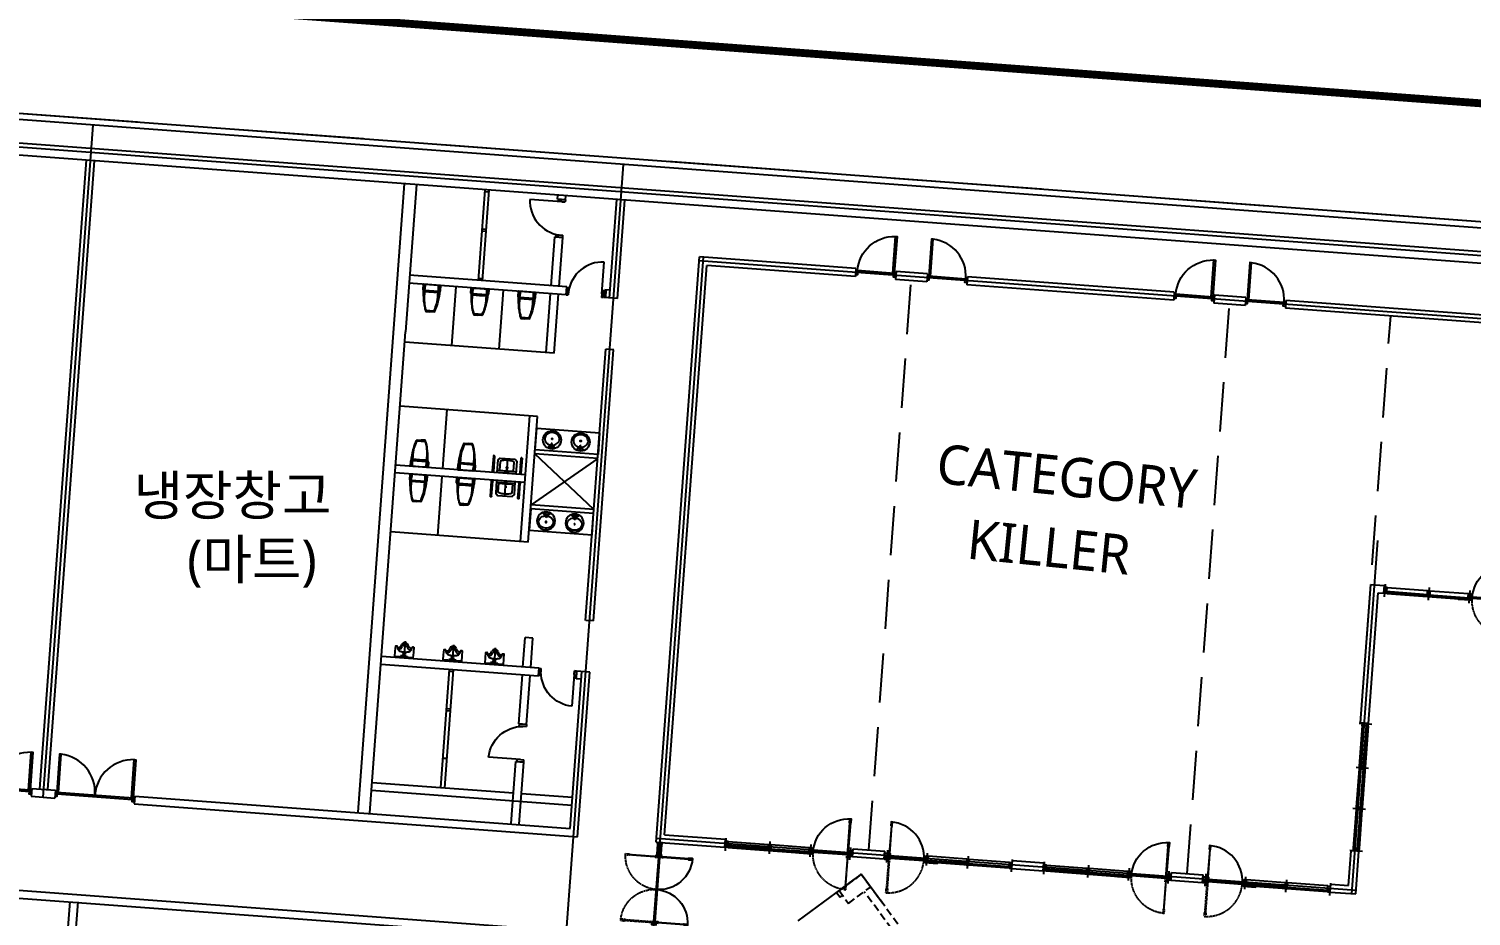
# Model space of a CAD drawing. Header units: millimetres. Extents: x 75184266 to 76346726, y -35850126 to -33679385.
# Drawn here: x 75437799 to 75474396, y -34869226 to -34846713 of the extents above; entities that cross this region are included whole.
import ezdxf
from ezdxf.enums import TextEntityAlignment as Align
from ezdxf.xclip import XClip

# ---------------------------------------------------------------- set-up
doc = ezdxf.new("R2010")
doc.units = ezdxf.units.MM
doc.header["$LTSCALE"] = 50
doc.header["$MEASUREMENT"] = 0
doc.header["$XCLIPFRAME"] = 2
for name, pattern in [('HIDDEN2', [0.1875, 0.125, -0.0625]), ('PHANTOM2', [1.25, 0.625, -0.125, 0.125, -0.125, 0.125, -0.125]), ('XR-1F-PLAN$0$CEN', [62, 60, -1, 0, -1]), ('XR-1F-PLAN$0$HIDDEN', [0.375, 0.25, -0.125]), ('XR-B1$0$XR-지하3층$0$HID1', [2.3, 1.5, -0.8]), ('XR-B1$0$XR-지하3층$0$PHANTOM2', [1.25, 0.625, -0.125, 0.125, -0.125, 0.125, -0.125]), ('XR-지하3층$0$ANYANG1', [11.5, 6, -1, 1, -1.5, 1, -1]), ('XR-지하3층$0$CENTER2', [1.125, 0.75, -0.125, 0.125, -0.125]), ('XR-지하3층$0$H', [1.3, 0.8, -0.5]), ('XR-지하3층$0$HID1', [2.3, 1.5, -0.8]), ('XR-지하3층$0$HIDDEN', [0.375, 0.25, -0.125]), ('XR-지하3층$0$PHANTOM2', [1.25, 0.625, -0.125, 0.125, -0.125, 0.125, -0.125])]:
    doc.linetypes.add(name, pattern=pattern)
doc.layers.get('Defpoints').update_dxf_attribs({"color": 51, "linetype": 'CONTINUOUS'})
for name, color, linetype in [('AA-DWXM-DOOR', 4, 'CONTINUOUS'), ('AA-MKXS', 3, 'CONTINUOUS'), ('XR-1F-PLAN$0$A-CEN02', 27, 'XR-1F-PLAN$0$CEN'), ('XR-1F-PLAN$0$A-DOR-FRAME', 7, 'CONTINUOUS'), ('XR-1F-PLAN$0$A-DOR-GL', 142, 'CONTINUOUS'), ('XR-1F-PLAN$0$A-DOR-HID', 9, 'XR-1F-PLAN$0$HIDDEN'), ('XR-1F-PLAN$0$A-DOR-TRACE', 8, 'CONTINUOUS'), ('XR-1F-PLAN$0$A-FRAME', 1, 'CONTINUOUS'), ('XR-1F-PLAN$0$A-HDCP7', 7, 'CONTINUOUS'), ('XR-1F-PLAN$0$A-WIN-ELE8', 8, 'CONTINUOUS'), ('XR-B1$0$XR-지하3층$0$-L-land1', 6, 'CONTINUOUS'), ('XR-지하3층$0$-L-land1', 6, 'CONTINUOUS'), ('XR-지하3층$0$0-L-FUR', 32, 'XR-지하3층$0$CENTER2'), ('XR-지하3층$0$XR-1F-PLAN$0$A-EQP1', 1, 'CONTINUOUS')]:
    doc.layers.add(name, color=color, linetype=linetype)
for name, color, linetype, plot in [('XR-B1$0$XR-지하3층$0$DEFPOINT', 142, 'CONTINUOUS', False), ('XR-지하3층$0$DEFPOINT', 142, 'CONTINUOUS', False), ('건축', 8, 'CONTINUOUS', False)]:
    doc.layers.add(name, color=color, linetype=linetype, plot=plot)
doc.styles.add('XR-지하3층$0$맑은고딕', font='')
doc.styles.get('XR-지하3층$0$맑은고딕').set_extended_font_data('Malgun Gothic')

# ---------------------------------------------------------------- blocks, each defined once
blk = doc.blocks.new('XR-지하3층$0$A$C704D163C')
at = {"layer": 'XR-지하3층$0$0-L-FUR', "linetype": 'Continuous'}
for p, q in [((0, 0), (-222, 0, 0)), ((0, -1060, 0), (-222, -1060, 0))]:
    blk.add_line(p, q, dxfattribs=at)
at = {"layer": 'XR-지하3층$0$0-L-FUR', "linetype": 'Continuous', "extrusion": (5.41769e-10, 1.28697e-08, 1)}
for p, q in [((-200, 0, 0), (0, 0)), ((0, 0), (0, -60, 0)), ((-200, -60, 0), (-200, 0, 0)), ((-100, -60, 0), (0, -60, 0))]:
    blk.add_line(p, q, dxfattribs=at)
at = {"layer": 'XR-지하3층$0$0-L-FUR', "color": 6, "linetype": 'Continuous', "extrusion": (5.41769e-10, 1.28697e-08, 1)}
blk.add_line((-100, -60, 0), (-1000, -60, 0), dxfattribs=at)
at = {"layer": 'XR-지하3층$0$0-L-FUR', "linetype": 'Continuous', "extrusion": (5.41769e-10, -1.16938e-08, 1)}
for p, q in [((-200, -1000, 0), (-200, -1060, 0)), ((-200, -1000, 0), (0, -1000, 0)), ((-200, -1060, 0), (0, -1060, 0)), ((0, -1060, 0), (0, -1000, 0))]:
    blk.add_line(p, q, dxfattribs=at)
at = {"layer": 'XR-지하3층$0$0-L-FUR', "color": 5, "linetype": 'Continuous', "extrusion": (5.41769e-10, 1.28697e-08, 1)}
blk.add_arc((-28, -30), 973, 181.7589, 265.7503, dxfattribs=at)
blk = doc.blocks.new('XR-지하3층$0$XR-1F-PLAN$0$좌변기')
at = {"layer": 'XR-지하3층$0$XR-1F-PLAN$0$A-EQP1'}
for points in [[(-544, 76), (-544, 111, 0.414214), (-554, 121), (-672, 121, 0.414214), (-682, 111), (-682, -319, 0.414214), (-672, -329), (-554, -329, 0.414214), (-544, -319), (-544, -284)], [(-544, 111, -0.030636), (-266, 76, -0.045977), (-84, 34, -0.042274), (0, 0), (0, -104)], [(-534, -281, 0.029867), (-268, -275, 0.046073), (-88, -233, 0.030504), (-29, -211, 0.291302), (-24, -202), (-23, -105), (-24, -8, 0.291302), (-29, 1, 0.030504), (-88, 23, 0.046073), (-268, 65, 0.029888), (-534, 71)], [(-544, -319, 0.030636), (-266, -284, 0.045977), (-84, -242, 0.042274), (0, -208), (0, -104)]]:
    blk.add_lwpolyline(points, format="xyb", dxfattribs=at)
blk.add_lwpolyline([(-502, -284), (-502, 76), (-682, 76), (-682, -284)], close=True, dxfattribs=at)
for points in [[(-667, 64, 0.336088), (-682, 48), (-682, -256, 0.369332), (-666, -273, 0.014927), (-534, -281), (-534, 71, 0.014968)], [(-496, 67, 0.408431), (-504, 58), (-505, -105), (-504, -268, 0.408431), (-496, -277, 0.024723), (-268, -270, 0.046051), (-89, -228, 0.030519), (-31, -206, 0.289645), (-29, -202), (-28, -105), (-29, -8, 0.289645), (-31, -4, 0.030519), (-89, 18, 0.046051), (-268, 60, 0.024723)]]:
    blk.add_lwpolyline(points, format="xyb", close=True, dxfattribs=at)
blk = doc.blocks.new('XR-지하3층$0$XR-1F-PLAN$0$소변기')
at = {"layer": 'Defpoints'}
blk.add_line((230, -401), (230, 30), dxfattribs=at)
at = {"layer": 'XR-지하3층$0$XR-1F-PLAN$0$A-EQP1'}
for p, q in [((0, 0), (460, 0)), ((0, -135), (0, 0)), ((140, -25), (140, 0)), ((215, 0), (215, -50)), ((245, 0), (245, -50)), ((320, -25), (320, 0)), ((460, 0), (460, -135)), ((0, -265), (0, -135)), ((15, -270), (5, -270)), ((35, -270), (15, -270)), ((190, -25), (140, -25)), ((205, -40), (190, -25)), ((205, -65), (205, -40)), ((205, -110), (205, -105)), ((205, -105), (255, -105)), ((255, -110), (205, -110)), ((220, -95), (220, -105)), ((240, -95), (240, -105)), ((255, -40), (270, -25)), ((255, -65), (255, -40)), ((255, -105), (255, -110)), ((270, -25), (320, -25)), ((445, -270), (425, -270)), ((455, -270), (445, -270)), ((460, -135), (460, -265))]:
    blk.add_line(p, q, dxfattribs=at)
blk.add_circle((230, -70), 25, dxfattribs=at)
for centre, radius, start, end in [((5, -265), 5, 180, 225), ((5, -265), 5, 225, 270), ((35, -268), 2.35, 270, 315), ((21, -254), 21.6, 315, 329.491), ((21, -254), 21.7, 329.491, 5.2377), ((102, -247), 59.8, 163.9272, 185.2377), ((376, -325), 345, 159.444, 163.9272), ((45, -339), 109, 15.3921, 90), ((164, -246), 118, 151.7834, 159.444), ((124, -224), 72.1, 143.1301, 151.7834), ((55, -374), 184, 81.8699, 88.4784), ((164, -254), 122, 136.4862, 143.1301), ((143, -235), 94.2, 118.6105, 136.4862), ((69, -274), 83.4, 72.0591, 81.8699), ((-10, -519), 340, 66.0375, 72.0591), ((159, -264), 127, 103.2516, 118.6105), ((108, -253), 49.7, 50.2446, 66.0375), ((175, -331), 196, 101.3099, 103.2516), ((445, -1683), 1575, 100.6246, 101.3099), ((72, -296), 106, 39.8056, 50.2446), ((217, -292), 69.7, 195.3921, 280.5971), ((66, -302), 114, 29.774, 39.8056), ((208, -416), 286, 93.8141, 100.6246), ((-6, -343), 197, 24.0061, 29.774), ((457, -137), 310, 204.0061, 208.6056), ((383, -177), 225, 208.6056, 213.6901), ((217, -553), 423, 88.2147, 93.8141), ((317, -221), 147, 213.6901, 219.9871), ((215, -307), 12.9, 219.9871, 258.6901), ((223, -265), 55.1, 258.6901, 277.125), ((243, -553), 423, 86.1859, 91.7853), ((243, -292), 69.7, 259.4029, 344.6079), ((237, -265), 55.1, 262.875, 281.3099), ((245, -307), 12.9, 281.3099, 320.0129), ((143, -221), 147, 320.0129, 326.3099), ((77, -177), 225, 326.3099, 331.3944), ((252, -416), 286, 79.3754, 86.1859), ((3, -137), 310, 331.3944, 335.9939), ((466, -343), 197, 150.226, 155.9939), ((394, -302), 114, 140.1944, 150.226), ((15, -1683), 1575, 78.6901, 79.3754), ((388, -296), 106, 129.7554, 140.1944), ((415, -339), 109, 90, 164.6079), ((352, -253), 49.7, 113.9625, 129.7554), ((285, -331), 196, 76.7484, 78.6901), ((301, -264), 127, 61.3895, 76.7484), ((470, -519), 340, 107.9409, 113.9625), ((317, -235), 94.2, 43.5138, 61.3895), ((391, -274), 83.4, 98.1301, 107.9409), ((405, -374), 184, 91.5216, 98.1301), ((296, -254), 122, 36.8699, 43.5138), ((336, -224), 72.1, 28.2166, 36.8699), ((296, -246), 118, 20.556, 28.2166), ((84, -325), 345, 16.0728, 20.556), ((358, -247), 59.8, 354.7623, 16.0728), ((439, -254), 21.7, 174.7623, 210.509), ((439, -254), 21.6, 210.509, 225), ((425, -268), 2.35, 225, 270), ((455, -265), 5, 270, 315), ((455, -265), 5, 315, 0)]:
    blk.add_arc(centre, radius, start, end, dxfattribs=at)
blk = doc.blocks.new('XR-지하3층$0$XR-1F-PLAN$0$A$C56F60109')
at = {"layer": 'Defpoints'}
blk.add_line((380, 375), (380, 0), dxfattribs=at)
at = {"layer": 'XR-지하3층$0$XR-1F-PLAN$0$A-EQP1'}
for p, q in [((15, 410), (15, 25)), ((45, 410), (45, 25)), ((715, 410), (715, 25)), ((745, 410), (745, 25)), ((0, 5), (0, 0)), ((10, 25), (50, 25)), ((10, 25), (10, 15)), ((10, 15), (50, 15)), ((50, 25), (50, 15)), ((60, 5), (60, 0)), ((618, 50), (143, 50)), ((350, 144), (412, 144)), ((380, 175), (380, 113)), ((700, 5), (700, 0)), ((750, 25), (710, 25)), ((710, 25), (710, 15)), ((750, 15), (710, 15)), ((750, 25), (750, 15)), ((760, 5), (760, 0))]:
    blk.add_line(p, q, dxfattribs=at)
blk.add_lwpolyline([(568, 375), (618, 325), (618, 0), (143, 0), (143, 325), (193, 375)], close=True, dxfattribs=at)
for points in [[(387, 66), (550, 66), (550, 288, 0.272815), (544, 300, 0.070145), (499, 317, 0.03268), (447, 325, 0.023671), (375, 328, 0.023671), (303, 325, 0.03268), (251, 317, 0.070145), (207, 300, 0.272815), (200, 288), (200, 66), (373, 66)], [(371, 17), (374, 87, -1), (386, 87), (389, 17, -0.414045), (380, 8, -0.414045), (371, 17)]]:
    blk.add_lwpolyline(points, format="xyb", dxfattribs=at)
for centre, radius in [((30, 249), 15), ((353, 34), 15.3), ((380, 144), 15), ((407, 34), 15.3), ((730, 249), 15)]:
    blk.add_circle(centre, radius, dxfattribs=at)
for centre, radius, start, end in [((30, 410), 15, 0, 180), ((730, 410), 15, 0, 180), ((10, 5), 10, 90, 180), ((50, 5), 10, 0, 90), ((710, 5), 10, 90, 180), ((750, 5), 10, 0, 90)]:
    blk.add_arc(centre, radius, start, end, dxfattribs=at)
blk = doc.blocks.new('XR-지하3층$0$XR-1F-PLAN$0$1LAVA01')
at = {"layer": 'XR-지하3층$0$XR-1F-PLAN$0$A-EQP1'}
for p, q in [((-29, -30), (29, -30)), ((-29, -58), (-26, -58)), ((-21, -63), (-14, -139)), ((-14, -139), (14, -139)), ((14, -139), (21, -63)), ((26, -58), (29, -58))]:
    blk.add_line(p, q, dxfattribs=at)
blk.add_lwpolyline([(-18, -100, 0.064435), (-72, -112, 0.091719), (-132, -146, 0.103599), (-172, -198, 0.113912), (-186, -258, 0.113912), (-172, -317, 0.103599), (-132, -369, 0.091719), (-72, -403, 0.084785), (0, -416, 0.084785), (72, -403, 0.091719), (132, -369, 0.103599), (172, -317, 0.113912), (186, -258, 0.113912), (172, -198, 0.103599), (132, -146, 0.091719), (72, -112, 0.064435), (18, -100, 0.084785)], format="xyb", dxfattribs=at)
for centre, radius in [((0, -230), 230), ((0, -258), 15)]:
    blk.add_circle(centre, radius, dxfattribs=at)
for centre, radius, start, end in [((-50, -44), 25, 34.0558, 325.9442), ((-26, -63), 5, 5.3909, 90), ((26, -63), 5, 90, 174.6091), ((50, -44), 25, 214.0558, 145.9442)]:
    blk.add_arc(centre, radius, start, end, dxfattribs=at)
blk = doc.blocks.new('XR-1F-PLAN$0$양개문')
at = {"layer": 'XR-1F-PLAN$0$A-DOR-FRAME', "ltscale": 0.5}
for points in [[(50, 800), (60, 800), (60, 815), (75, 815), (75, 800), (85, 800), (85, 900), (50, 900)], [(1750, 800), (1740, 800), (1740, 815), (1725, 815), (1725, 800), (1715, 800), (1715, 900), (1750, 900)], [(50, 100), (0, 100), (0, 0), (50, 0)], [(50, 150), (60, 150), (60, 135), (75, 135), (75, 150), (85, 150), (85, 50), (50, 50)], [(1750, 150), (1740, 150), (1740, 135), (1725, 135), (1725, 150), (1715, 150), (1715, 50), (1750, 50)], [(1800, 100), (1750, 100), (1750, 0), (1800, 0)]]:
    blk.add_lwpolyline(points, close=True, dxfattribs=at)
at = {"layer": 'XR-1F-PLAN$0$A-DOR-GL'}
for points in [[(62, 137), (72, 137), (72, 812), (62, 812)], [(1737, 137), (1727, 137), (1727, 812), (1737, 812)]]:
    blk.add_lwpolyline(points, close=True, dxfattribs=at)
at = {"layer": 'XR-1F-PLAN$0$A-DOR-HID', "ltscale": 2}
for points in [[(50, -50), (60, -50), (60, -35), (75, -35), (75, -50), (85, -50), (85, 50), (50, 50)], [(1750, -50), (1740, -50), (1740, -35), (1725, -35), (1725, -50), (1715, -50), (1715, 50), (1750, 50)], [(62, -37), (72, -37), (72, -712), (62, -712)], [(1737, -37), (1727, -37), (1727, -712), (1737, -712)], [(50, -700), (60, -700), (60, -715), (75, -715), (75, -700), (85, -700), (85, -800), (50, -800)], [(1750, -700), (1740, -700), (1740, -715), (1725, -715), (1725, -700), (1715, -700), (1715, -800), (1750, -800)]]:
    blk.add_lwpolyline(points, close=True, dxfattribs=at)
for centre, start, end in [((50, 50), 270, 0), ((1750, 50), 180, 270)]:
    blk.add_arc(centre, 850, start, end, dxfattribs=at)
at = {"layer": 'XR-1F-PLAN$0$A-DOR-TRACE'}
for centre, start, end in [((50, 50), 360, 90), ((1750, 50), 90, 180)]:
    blk.add_arc(centre, 850, start, end, dxfattribs=at)
at = {"layer": 'XR-1F-PLAN$0$A-WIN-ELE8'}
for p, q in [((1715, 65), (85, 65)), ((1715, 35), (85, 35))]:
    blk.add_line(p, q, dxfattribs=at)
blk = doc.blocks.new('XR-1F-PLAN$0$A$C10B20476')
at = {"layer": 'Defpoints'}
for p, q in [((134, 35), (110, 35)), ((110, 35), (110, 0)), ((134, 35), (134, 0))]:
    blk.add_line(p, q, dxfattribs=at)
at = {"layer": 'XR-1F-PLAN$0$A-CEN02', "linetype": 'Continuous'}
blk.add_line((318, 80), (0, 80), dxfattribs=at)
at = {"layer": 'XR-1F-PLAN$0$A-FRAME'}
for p, q in [((144, 80), (110, 80)), ((110, 56), (144, 56)), ((110, 43), (144, 43)), ((144, 20), (134, 20))]:
    blk.add_line(p, q, dxfattribs=at)
for points in [[(88, 20), (88, 80)], [(110, 35), (110, 80)], [(122, 48), (144, 48), (144, 20), (238, 20), (238, 80), (144, 80), (144, 51), (122, 51), (122, 48)]]:
    blk.add_lwpolyline(points, dxfattribs=at)
blk = doc.blocks.new('XR-1F-PLAN$0$A$C491451C1')
at = {"layer": 'Defpoints'}
for p, q in [((15, 208), (-20, 208)), ((15, 184), (-20, 184)), ((15, 184), (15, 208)), ((45, 208), (45, 184)), ((45, 208), (80, 208)), ((45, 184), (80, 184))]:
    blk.add_line(p, q, dxfattribs=at)
at = {"layer": 'XR-1F-PLAN$0$A-CEN02', "linetype": 'Continuous'}
blk.add_line((30, 0), (30, 318), dxfattribs=at)
at = {"layer": 'XR-1F-PLAN$0$A-FRAME'}
for p, q in [((0, 174), (0, 184)), ((24, 208), (24, 174)), ((37, 208), (37, 174)), ((60, 174), (60, 184))]:
    blk.add_line(p, q, dxfattribs=at)
for points in [[(0, 230), (60, 230)], [(29, 196), (29, 174), (0, 174), (0, 80), (60, 80), (60, 174), (32, 174), (32, 196), (29, 196)], [(15, 208), (45, 208)]]:
    blk.add_lwpolyline(points, dxfattribs=at)
blk = doc.blocks.new('XR-1F-PLAN$0$A$C7F517DA1')
at = {"layer": 'XR-1F-PLAN$0$A-DOR-FRAME', "ltscale": 0.5, "elevation": 0}
for points in [[(50, 1675), (60, 1675), (60, 1690), (75, 1690), (75, 1675), (85, 1675), (85, 1775), (50, 1775)], [(50, 925), (10, 925), (10, 825), (50, 825)], [(990, 925), (950, 925), (950, 825), (990, 825)]]:
    blk.add_lwpolyline(points, close=True, dxfattribs=at)
blk.add_lwpolyline([(50, 875), (50, 975), (60, 975), (60, 960), (75, 960), (75, 975), (85, 975), (85, 875), (50, 875)], dxfattribs=at)
at = {"layer": 'XR-1F-PLAN$0$A-DOR-GL', "elevation": 0}
blk.add_lwpolyline([(62, 962), (72, 962), (72, 1687), (62, 1687)], close=True, dxfattribs=at)
at = {"layer": 'XR-1F-PLAN$0$A-DOR-HID', "ltscale": 2, "elevation": 0}
blk.add_lwpolyline([(50, 875), (50, 775), (60, 775), (60, 790), (75, 790), (75, 775), (85, 775), (85, 875), (50, 875)], dxfattribs=at)
for points in [[(62, 788), (72, 788), (72, 63), (62, 63)], [(50, 75), (60, 75), (60, 60), (75, 60), (75, 75), (85, 75), (85, -25), (50, -25)]]:
    blk.add_lwpolyline(points, close=True, dxfattribs=at)
at = {"layer": 'XR-1F-PLAN$0$A-DOR-HID', "ltscale": 2}
blk.add_arc((50, 875, 0), 900, 270, 0, dxfattribs=at)
at = {"layer": 'XR-1F-PLAN$0$A-DOR-TRACE'}
blk.add_arc((50, 875, 0), 900, 0, 90, dxfattribs=at)
at = {"layer": 'XR-1F-PLAN$0$A-WIN-ELE8'}
for p, q in [((85, 890, 0), (950, 890, 0)), ((85, 860, 0), (950, 860, 0))]:
    blk.add_line(p, q, dxfattribs=at)
blk = doc.blocks.new('SW-4.05')
at = {"layer": 'AA-MKXS', "ltscale": 0.5}
for p, q in [((0, -200), (0, 0)), ((3250, -200, 0), (3250, 0, 0))]:
    blk.add_line(p, q, dxfattribs=at)
at = {"layer": 'XR-1F-PLAN$0$A-DOR-GL', "elevation": 0}
for points in [[(1095, -154), (1095, -178), (2105, -178), (2105, -154)], [(3195, -154), (3195, -178), (2135, -178), (2135, -154)]]:
    blk.add_lwpolyline(points, close=True, dxfattribs=at)
at = {"layer": 'XR-1F-PLAN$0$A-FRAME'}
for p, q in [((10, -200), (10, -178)), ((70, -200), (70, -178)), ((2090, -200), (2090, -178)), ((2150, -200), (2150, -178)), ((3180, -200, 0), (3180, -178, 0)), ((3240, -200, 0), (3240, -178, 0))]:
    blk.add_line(p, q, dxfattribs=at)
at = {"layer": 'XR-1F-PLAN$0$A-HDCP7', "elevation": 0}
blk.add_lwpolyline([(1350, -200), (1050, -200), (1050, -215), (1350, -215)], close=True, dxfattribs=at)
at = {"layer": 'XR-1F-PLAN$0$A-WIN-ELE8'}
for p, q in [((2090, -50, 0), (1110, -50, 0)), ((3180, -200, 0), (1110, -200, 0)), ((3180, -50, 0), (2150, -50, 0))]:
    blk.add_line(p, q, dxfattribs=at)
at = {"layer": 'XR-1F-PLAN$0$A-DOR-FRAME', "ltscale": 600, "extrusion": (0, 0, -1), "xscale": -1, "zscale": -1, "rotation": 2.5358915e-09}
blk.add_blockref('XR-1F-PLAN$0$A$C7F517DA1', (-60, -1025, 0), dxfattribs=at)
at = {"layer": 'XR-1F-PLAN$0$A-FRAME', "extrusion": (0, 0, -1), "zscale": -1, "rotation": 90.00000000253594}
blk.add_blockref('XR-1F-PLAN$0$A$C10B20476', (10, -288, 0), dxfattribs=at)
at = {"layer": 'XR-1F-PLAN$0$A-FRAME', "ltscale": 0.5, "extrusion": (0, 0, -1), "xscale": -1, "zscale": -1, "rotation": 180}
for p in [(-1110, 30, 0), (-2150, 30, 0)]:
    blk.add_blockref('XR-1F-PLAN$0$A$C491451C1', p, dxfattribs=at)
at = {"layer": 'XR-1F-PLAN$0$A-FRAME', "xscale": -1, "rotation": 269.999999997464}
blk.add_blockref('XR-1F-PLAN$0$A$C10B20476', (3160, -288, 0), dxfattribs=at)
blk = doc.blocks.new('FSD 2000')
at = {"layer": 'AA-DWXM-DOOR', "color": 8}
for p, q in [((40, 0), (1980, 0)), ((55, -40), (1965, -40))]:
    blk.add_line(p, q, dxfattribs=at)
at = {"layer": 'AA-DWXM-DOOR'}
for points in [[(40, 0), (80, 0), (80, 970), (40, 970), (40, 0)], [(1980, 0), (1940, 0), (1940, 970), (1980, 970), (1980, 0)]]:
    blk.add_lwpolyline(points, dxfattribs=at)
for points in [[(40, 0), (10, 0), (10, -100), (55, -100), (55, -40), (40, -40)], [(1980, 0), (2010, 0), (2010, -100), (1965, -100), (1965, -40), (1980, -40)]]:
    blk.add_lwpolyline(points, close=True, dxfattribs=at)
at = {"layer": 'AA-DWXM-DOOR', "color": 9}
for centre, start, end in [((39, 0), 359.9874, 87.5996), ((1981, 0), 92.4004, 180.0126)]:
    blk.add_arc(centre, 971, start, end, dxfattribs=at)
at = {"layer": 'AA-MKXS', "ltscale": 0.5}
for p, q in [((0, 50), (0, -150)), ((2020, 50), (2020, -150))]:
    blk.add_line(p, q, dxfattribs=at)
blk = doc.blocks.new('d-1000')
at = {"layer": 'AA-DWXM-DOOR', "color": 8}
for p, q in [((40, 100), (980, 100)), ((55, 60), (965, 60))]:
    blk.add_line(p, q, dxfattribs=at)
at = {"layer": 'AA-DWXM-DOOR'}
blk.add_lwpolyline([(40, 100), (80, 100), (80, 1040), (40, 1040), (40, 100)], dxfattribs=at)
for points in [[(40, 100), (10, 100), (10, 0), (55, 0), (55, 60), (40, 60)], [(980, 100), (1010, 100), (1010, 0), (965, 0), (965, 60), (980, 60)]]:
    blk.add_lwpolyline(points, close=True, dxfattribs=at)
at = {"layer": 'AA-DWXM-DOOR', "color": 9}
blk.add_arc((32, 93), 948, 0.4142, 87.0949, dxfattribs=at)
at = {"layer": 'AA-MKXS', "ltscale": 0.5}
for p, q in [((0, 150), (0, -50)), ((1020, 150), (1020, -50))]:
    blk.add_line(p, q, dxfattribs=at)
blk = doc.blocks.new('SWW-4.05')
at = {"layer": 'AA-MKXS', "ltscale": 0.5}
for p, q in [((0, 200), (0, 0)), ((3250, 200, 0), (3250, 0, 0))]:
    blk.add_line(p, q, dxfattribs=at)
at = {"layer": 'XR-1F-PLAN$0$A-DOR-GL', "elevation": 0}
for points in [[(55, 154), (55, 178), (1065, 178), (1065, 154)], [(1095, 154), (1095, 178), (2105, 178), (2105, 154)], [(3195, 154), (3195, 178), (2135, 178), (2135, 154)]]:
    blk.add_lwpolyline(points, close=True, dxfattribs=at)
at = {"layer": 'XR-1F-PLAN$0$A-FRAME'}
for p, q in [((10, 200), (10, 178)), ((70, 200), (70, 178)), ((1050, 200), (1050, 178)), ((1110, 200), (1110, 178)), ((2090, 200), (2090, 178)), ((2150, 200), (2150, 178)), ((3180, 200, 0), (3180, 178, 0)), ((3240, 200, 0), (3240, 178, 0))]:
    blk.add_line(p, q, dxfattribs=at)
at = {"layer": 'XR-1F-PLAN$0$A-WIN-ELE8'}
for p, q in [((1050, 200, 0), (70, 200)), ((1050, 50, 0), (70, 50, 0)), ((3180, 200, 0), (1110, 200, 0)), ((2090, 50, 0), (1110, 50, 0)), ((3180, 50, 0), (2150, 50, 0))]:
    blk.add_line(p, q, dxfattribs=at)
at = {"layer": 'XR-1F-PLAN$0$A-FRAME', "xscale": -1, "rotation": 90.00000001728833}
blk.add_blockref('XR-1F-PLAN$0$A$C10B20476', (90, 288, 0), dxfattribs=at)
at = {"layer": 'XR-1F-PLAN$0$A-FRAME', "ltscale": 0.5, "extrusion": (0, 0, -1), "zscale": -0.9999999999999998}
for p in [(-1110, -30, 0), (-2150, -30, 0)]:
    blk.add_blockref('XR-1F-PLAN$0$A$C491451C1', p, dxfattribs=at)
at = {"layer": 'XR-1F-PLAN$0$A-FRAME', "rotation": 269.9999999862886}
blk.add_blockref('XR-1F-PLAN$0$A$C10B20476', (3160, 288, 0), dxfattribs=at)
blk = doc.blocks.new('11111111')
at = {"layer": 'XR-B1$0$XR-지하3층$0$-L-land1', "color": 1, "linetype": 'XR-B1$0$XR-지하3층$0$PHANTOM2', "ltscale": 200, "true_color": 0xfb0404}
blk.add_lwpolyline([(77063562, -34333155), (77066587, -34318155), (77066649, -34281009), (77069707, -34246009), (77069739, -34226894), (76980173, -34220244), (76854435, -34210909, -0.115118), (76806437, -34235824), (76800088, -34243550), (76796571, -34369510), (76803542, -34376679), (76934489, -34376677), (76959481, -34372677), (76989487, -34372677), (77004494, -34373677), (77052897, -34373675), (77063512, -34363078)], format="xyb", close=True, dxfattribs=at)
at = {"layer": 'XR-B1$0$XR-지하3층$0$DEFPOINT', "linetype": 'XR-B1$0$XR-지하3층$0$HID1', "ltscale": 50}
blk.add_lwpolyline([(77060562, -34332853), (77063587, -34317853), (77063649, -34280876), (77066707, -34245876), (77066734, -34229679), (76979951, -34223236), (76855438, -34213992, -0.110486), (76808135, -34238483), (76803058, -34244661), (76799605, -34368327), (76804810, -34373679), (76934251, -34373677), (76959243, -34369677), (76989587, -34369677), (77004594, -34370677), (77051655, -34370675), (77060514, -34361831)], format="xyb", close=True, dxfattribs=at)
blk = doc.blocks.new('XR-지하3층$0$A$C723B38EE')
at = {"layer": 'XR-지하3층$0$-L-land1', "color": 1, "linetype": 'XR-지하3층$0$PHANTOM2', "ltscale": 200, "true_color": 0xfb0404}
blk.add_lwpolyline([(442.7, 226.202), (445.725, 241.203), (445.787, 278.348), (448.845, 313.348), (448.877, 332.464), (359.311, 339.113), (233.573, 348.448, -0.115118), (185.575, 323.534), (179.226, 315.808), (175.709, 189.847), (182.68, 182.678), (313.627, 182.68), (338.619, 186.68), (368.625, 186.68), (383.632, 185.681), (432.034, 185.682), (442.65, 196.28)], format="xyb", close=True, dxfattribs=at)
at = {"layer": 'XR-지하3층$0$DEFPOINT', "linetype": 'XR-지하3층$0$HID1', "ltscale": 50}
blk.add_lwpolyline([(439.7, 226.504), (442.725, 241.504), (442.787, 278.481), (445.845, 313.481), (445.872, 329.678), (359.089, 336.121), (234.575, 345.365, -0.110486), (187.273, 320.874), (182.196, 314.697), (178.743, 191.031), (183.947, 185.678), (313.388, 185.68), (338.38, 189.68), (368.725, 189.68), (383.732, 188.681), (430.793, 188.682), (439.652, 197.526)], format="xyb", close=True, dxfattribs=at)

msp = doc.modelspace()

# ---------------------------------------------------------------- linework, layer by layer
at = {"layer": '건축', "ltscale": 1000}
for p, q in [((75542120.7, -34856769.9), (75415887, -34847407.3)), ((75541800.4, -34857347.8), (75416441, -34848050.1)), ((75452233.7, -34857610.1), (75450540.7, -34858788.1)), ((75452137.6, -34858906.5), (75450636.9, -34857491.6))]:
    msp.add_line(p, q, dxfattribs=at)
at = {"layer": '건축', "ltscale": 100}
for p, q in [((75541747, -34857444.1), (75416533.3, -34848157.2)), ((75541640.2, -34857636.8), (75416717.9, -34848371.4)), ((75446155.7, -34866585.3), (75447334.7, -34850642.2)), ((75447633, -34850664.4), (75447355.7, -34854404.1)), ((75449472.8, -34850857.7), (75449373, -34850850.3)), ((75451215.9, -34851037.1), (75451223.3, -34850937.4)), ((75451415.3, -34851051.9), (75451215.9, -34851037.1)), ((75451415.3, -34851051.9), (75451422.7, -34850952.2)), ((75452533.5, -34853542.9), (75452719.1, -34851041.6)), ((75452733, -34853557.7), (75452918.5, -34851056.4)), ((75449399.2, -34851853.1), (75449299.4, -34851845.7)), ((75449402.9, -34851803.2), (75449303.1, -34851795.9)), ((75451053.1, -34853232.5), (75451145.3, -34851988.5)), ((75451252.5, -34853247.3), (75451344.8, -34852003.3)), ((75458786, -34852795.1), (75454816.9, -34852500.8)), ((75451447.4, -34853261.8), (75447447, -34852965.1)), ((75458771.2, -34852994.6), (75455001.5, -34852715)), ((75460601, -34852929.8), (75459803.2, -34852870.6)), ((75466863.8, -34853394.3), (75461618.2, -34853005.2)), ((75451432.6, -34853461.2), (75447432.2, -34853164.6)), ((75449310.4, -34853053.2), (75449210.7, -34853045.8)), ((75452550.2, -34853343.6), (75452416.1, -34853333.6)), ((75452435.6, -34853535.6), (75452450.4, -34853336.2)), ((75460586.2, -34853129.2), (75459788.4, -34853070)), ((75466849, -34853593.7), (75461603.4, -34853204.7)), ((75450927.3, -34854927.9), (75451038.3, -34853432)), ((75451126.8, -34854942.7), (75451237.7, -34853446.8)), ((75452734.8, -34853557.8), (75452401.3, -34853533.1)), ((75468664, -34853728.3), (75467866.2, -34853669.2)), ((75468678.8, -34853528.9), (75467881, -34853469.7)), ((75474941.6, -34853993.4), (75469696, -34853604.3)), ((75474926.8, -34854192.8), (75469681.2, -34853803.8)), ((75446453.2, -34866607.3), (75447355.7, -34854404.1)), ((75451126.8, -34854942.7), (75447338.6, -34854661.8)), ((75451927, -34861720.4), (75452437.4, -34854839.3)), ((75452638.7, -34854854.2), (75452439.2, -34854839.5)), ((75452126.5, -34861735.2), (75452636.8, -34854854.1)), ((75450707.1, -34856544.2), (75447218.1, -34856285.5)), ((75450470.5, -34859735.5), (75450707.1, -34856544.2)), ((75452241.1, -34857510.3), (75450644.3, -34857391.9)), ((75452233.7, -34857610.1), (75450636.9, -34857491.6)), ((75450381.9, -34858224.8), (75447092.4, -34857980.8)), ((75450396.6, -34858025.3), (75447107.2, -34857781.4)), ((75452137.6, -34858906.5), (75450540.7, -34858788.1)), ((75452130.2, -34859006.2), (75450533.4, -34858887.8)), ((75450470.5, -34859735.5), (75446981.4, -34859476.7)), ((75452128.4, -34861735.3), (75451928.9, -34861720.6)), ((75450335.7, -34862906), (75450391.2, -34862157.5)), ((75450590.7, -34862172.3), (75450391.2, -34862157.5)), ((75450535.2, -34862920.8), (75450590.7, -34862172.3)), ((75450732.6, -34863136), (75446732.1, -34862839.3)), ((75450747.3, -34862936.5), (75446746.9, -34862639.8)), ((75448572.9, -34863025.9), (75448473.2, -34863018.5)), ((75450228.7, -34864349.4), (75450320.9, -34863105.4)), ((75450428.1, -34864364), (75450520.4, -34863120.2)), ((75451535.6, -34866997.8), (75451830.9, -34863016.9)), ((75451818, -34863216.4), (75451684, -34863206.5)), ((75452032.2, -34863031.8), (75451698.7, -34863007.1)), ((75451720.3, -34867212), (75452030.3, -34863031.6)), ((75448500.5, -34863971.3), (75448400.8, -34863963.9)), ((75448496.8, -34864021.1), (75448397.1, -34864013.7)), ((75448310.8, -34865213.9), (75448410.6, -34865221.3)), ((75450041.5, -34866873.5), (75450158.1, -34865300.8)), ((75450158.1, -34865300.8), (75450357.6, -34865315.5)), ((75450240.9, -34866888.3), (75450357.6, -34865315.4)), ((75446510.3, -34865832.4), (75450098.9, -34866098.6)), ((75450298.4, -34866113.4), (75451596, -34866209.6))]:
    msp.add_line(p, q, dxfattribs=at)
at = {"layer": '건축', "ltscale": 0.5}
for p, q in [((75439422.3, -34849152.9), (75438157.5, -34866206.1)), ((75439256, -34850043.1), (75438072.6, -34865999.2)), ((75439455.5, -34850057.9), (75438272.1, -34866014)), ((75451213.2, -34872697.3), (75452885.4, -34850151.5)), ((75453466.9, -34872054.8), (75454916.6, -34852508.2)), ((75453715.8, -34867346.5), (75454816.9, -34852500.8)), ((75527911.3, -34858022.4), (75454809.5, -34852600.5)), ((75453930, -34867161.9), (75455001.5, -34852715)), ((75471367.3, -34868655.7), (75472032, -34859693.8)), ((75471588.3, -34864323.7), (75471849.1, -34860808.3)), ((75471787.8, -34864338.5), (75472033.7, -34861022.6)), ((75471849.1, -34860808.3, 0), (75472198.1, -34860834.2, 0)), ((75472033.7, -34861022.6, 0), (75472183.3, -34861033.7, 0)), ((75437858.4, -34866183.9), (75438456.7, -34866228.3)), ((75437873.1, -34865984.4), (75438471.5, -34866028.8)), ((75440486, -34866178.2), (75451535.6, -34866997.8)), ((75446495.6, -34866031.8), (75451579.3, -34866408.9)), ((75440471.2, -34866377.7), (75451720.3, -34867212)), ((75453723.2, -34867246.8), (75471474.4, -34868563.4)), ((75453930, -34867161.9), (75455475.8, -34867276.5)), ((75453715.8, -34867346.5), (75455461, -34867476)), ((75458716.9, -34867516.9), (75459514.7, -34867576.1)), ((75471282.4, -34868448.9), (75471348, -34867564.8)), ((75471467, -34868663.1), (75471547.4, -34867579.6)), ((75429577.8, -34867976.3), (75450026.9, -34869493)), ((75458702.1, -34867716.4), (75459499.9, -34867775.5)), ((75462741, -34868015.9), (75463538.8, -34868075.1)), ((75462755.8, -34867816.5), (75463553.6, -34867875.6)), ((75429563, -34868175.8), (75450012.1, -34869692.5)), ((75466779.9, -34868315.5), (75467577.7, -34868374.7)), ((75466794.7, -34868116), (75467592.5, -34868175.2)), ((75470818.8, -34868615), (75471467, -34868663.1)), ((75470833.6, -34868415.6), (75471282.4, -34868448.9)), ((75438527.5, -34873169.7), (75438847.8, -34868850.9)), ((75438713.7, -34873362.5), (75439047.3, -34868865.7))]:
    msp.add_line(p, q, dxfattribs=at)
at = {"layer": '건축', "linetype": 'XR-지하3층$0$HIDDEN', "ltscale": 100}
for p, q in [((75459115.8, -34867546.5), (75460187.3, -34853099.6)), ((75467193.6, -34868145.6), (75468265.1, -34853698.8)), ((75471747.4, -34862179.5), (75472353.9, -34854002))]:
    msp.add_line(p, q, dxfattribs=at)
at = {"layer": '건축'}
for p, q in [((75453743.5, -34867649.3), (75453762, -34867400.1)), ((75453788.4, -34867652.6), (75453806.8, -34867403.4)), ((75453798.3, -34867653.3), (75453816.8, -34867404.2)), ((75453843.2, -34867656.7), (75453861.7, -34867407.5))]:
    msp.add_line(p, q, dxfattribs=at)
at = {"layer": '건축', "linetype": 'HIDDEN2', "ltscale": 30}
for p, q in [((75458397.7, -34868548.8), (75458921.8, -34868164.4)), ((75458921.8, -34868164.4), (75459069.7, -34868365.9)), ((75458292.9, -34868625.7), (75458381.6, -34868746.6))]:
    msp.add_line(p, q, dxfattribs=at)
at = {"layer": '건축', "linetype": 'PHANTOM2', "ltscale": 50, "const_width": 200}
msp.add_lwpolyline([(75558575, -34961553.7), (75561600, -34946553.7), (75561662, -34909408.3), (75564720.4, -34874408.3), (75564752.3, -34855292.5), (75475186.2, -34848643), (75349448.2, -34839308.1, -0.1151176), (75301449.9, -34864222.7), (75295101, -34871948.7), (75291583.8, -34997908.7), (75298555.5, -35005077.8), (75429502.2, -35005076.4), (75454494.2, -35001076.2), (75484500.6, -35001075.9), (75499507.3, -35002075.7), (75547909.7, -35002074.4), (75558525.1, -34991476.6)], format="xyb", close=True, dxfattribs=at)
at = {"layer": '건축', "linetype": 'XR-지하3층$0$ANYANG1'}
msp.add_lwpolyline([(75558575, -34961553.7), (75561600, -34946553.7), (75561662, -34909408.3), (75564720.4, -34874408.3), (75564752.3, -34855292.5), (75475186.2, -34848643), (75349448.2, -34839308.1, -0.1151176), (75301449.9, -34864222.7), (75295101, -34871948.7), (75291583.8, -34997908.7), (75298555.5, -35005077.8), (75429502.2, -35005076.4), (75454494.2, -35001076.2), (75484500.6, -35001075.9), (75499507.3, -35002075.7), (75547909.7, -35002074.4), (75558525.1, -34991476.6)], format="xyb", close=True, dxfattribs=at)
at = {"layer": '건축', "ltscale": 100}
for points in [[(75449207, -34853095.6), (75449376.7, -34850800.5)], [(75449306.7, -34853103), (75449476.5, -34850807.9)], [(75448533.2, -34854750.3), (75448643.8, -34853254.4)], [(75449729.9, -34854839.1), (75449840.5, -34853343.2)], [(75448302.4, -34857870), (75448413, -34856374.1)], [(75450271.3, -34859720.7), (75450507.3, -34856529)], [(75448177, -34859565.4), (75448287.6, -34858069.5)], [(75448255.5, -34865961.8), (75448476.8, -34862968.7)], [(75448355.3, -34865969.2), (75448576.6, -34862976.1)]]:
    msp.add_lwpolyline(points, dxfattribs=at)
at = {"layer": '건축', "linetype": 'Continuous'}
for points in [[(75452241.1, -34857510.3), (75450644.3, -34857391.9), (75450685, -34856843.4), (75452281.8, -34856961.8)], [(75452130.2, -34859006.2), (75450533.4, -34858887.8), (75450492.7, -34859436.3), (75452089.5, -34859554.7)]]:
    msp.add_lwpolyline(points, close=True, dxfattribs=at)
at = {"layer": '건축', "ltscale": 600}
msp.add_lwpolyline([(75453762, -34867400.1), (75453765.7, -34867350.2), (75453865.4, -34867357.6), (75453861.7, -34867407.5)], close=True, dxfattribs=at)
at = {"layer": '건축', "linetype": 'XR-지하3층$0$H', "ltscale": 50}
msp.add_lwpolyline([(75465223.6, -34876756), (75458921.8, -34868164.4), (75451245.3, -34873794.8)], dxfattribs=at)
at = {"layer": '건축', "linetype": 'HIDDEN2', "ltscale": 30}
for points in [[(75458921.8, -34868164.4), (75458292.9, -34868625.7)], [(75460016, -34869656.1), (75458921.8, -34868164.4)], [(75458381.6, -34868746.6), (75458446.1, -34868699.3)], [(75459854.7, -34869774.4), (75458997.1, -34868605.2)]]:
    msp.add_lwpolyline(points, dxfattribs=at)
msp.add_lwpolyline([(75458921.8, -34868164.4), (75458357.4, -34868578.4), (75458593.9, -34868900.9), (75459158.4, -34868486.9)], close=True, dxfattribs=at)

# ---------------------------------------------------------------- block references
at = {"layer": '건축', "ltscale": 0.5}
ref = msp.add_blockref('XR-지하3층$0$A$C723B38EE', (75115875.3, -35187756.2), dxfattribs=dict(at, xscale=999.9999999999998, yscale=999.9999999999998, zscale=999.9999999999998))
XClip(ref).set_block_clipping_path([(137.7798442268, 119.9958357572), (497.8511876765, 396.6664658143)])
at = {"layer": '건축'}
msp.add_blockref('11111111', (-1504986.9, -628399), dxfattribs=at)
at = {"layer": '건축', "extrusion": (1.00551e-05, 0.000148202, 1), "xscale": 0.9000000008321968, "yscale": 0.9000000008321968, "zscale": 0.9000000008321968, "rotation": 355.7423341795862}
msp.add_blockref('XR-지하3층$0$A$C704D163C', (75451415.3, -34851051.7, -4406.3), dxfattribs=at)
at = {"layer": '건축', "xscale": -1}
for name, p, rotation in [('d-1000', (75459792.1, -34853020.2), 355.7582554258584), ('d-1000', (75467869.9, -34853619.3), 355.7582554258584), ('XR-지하3층$0$XR-1F-PLAN$0$A$C56F60109', (75449525.6, -34858161.3), 175.7584217406672), ('SW-4.05', (75475439.2, -34861074.6, 0), 355.7583052143549), ('SWW-4.05', (75471348, -34867564.8, 0), 265.7582554299156), ('FSD 2000', (75437869.5, -34866034.3), 355.7582056666482), ('SW-4.05', (75458716.9, -34867516.9, 0), 355.7583052143549), ('SW-4.05', (75466794.7, -34868116, 0), 355.7583052143549), ('XR-1F-PLAN$0$양개문', (75453610.3, -34869444.3), 265.7582554280004)]:
    msp.add_blockref(name, p, dxfattribs=dict(at, rotation=rotation))
at = {"layer": '건축'}
for name, p, rotation in [('d-1000', (75460589.9, -34853079.4), 355.758255422494), ('d-1000', (75468667.7, -34853678.5), 355.758255422494), ('XR-지하3층$0$XR-1F-PLAN$0$A$C56F60109', (75449540.4, -34857961.8), 355.759289402828), ('FSD 2000', (75438467.8, -34866078.7), 355.758205658345), ('SW-4.05', (75459514.7, -34867576.1, 0), 355.7582056371129), ('SW-4.05', (75467592.5, -34868175.2, 0), 355.7582056371129)]:
    msp.add_blockref(name, p, dxfattribs=dict(at, rotation=rotation))
at = {"layer": '건축', "extrusion": (0.000148202, -1.00551e-05, 1), "xscale": 0.9000000002790514, "yscale": 0.9000000002790514, "zscale": 0.9000000002790514, "rotation": 265.7423347379768}
msp.add_blockref('XR-지하3층$0$A$C704D163C', (75452383.1, -34853531.7, 11532.6), dxfattribs=at)
at = {"layer": '건축', "extrusion": (2.19873e-08, -1.62114e-09, -1), "xscale": -1, "zscale": -1, "rotation": 94.21551714679174}
for p in [(-75448080.2, -34853897.1, 1.7), (-75450491, -34854075.4, 1.7), (-75447741.4, -34858713.5, 1.7)]:
    msp.add_blockref('XR-지하3층$0$XR-1F-PLAN$0$좌변기', p, dxfattribs=at)
at = {"layer": '건축', "extrusion": (-2.19866e-08, 1.6303e-09, -1), "zscale": -0.9999999999999996, "rotation": 274.2420332665577}
for p in [(-75449089.4, -34853971.7, -1.7), (-75448733.2, -34858786.8, -1.7)]:
    msp.add_blockref('XR-지하3층$0$XR-1F-PLAN$0$좌변기', p, dxfattribs=at)
at = {"layer": '건축', "linetype": 'Continuous', "rotation": 175.759289402828}
for p in [(75451057, -34857372.4, 0), (75451782.5, -34857426.2, 0)]:
    msp.add_blockref('XR-지하3층$0$XR-1F-PLAN$0$1LAVA01', p, dxfattribs=at)
at = {"layer": '건축', "extrusion": (2.19859e-08, -1.63979e-09, -1), "zscale": -0.9999999999999996, "rotation": 94.26677122187269}
msp.add_blockref('XR-지하3층$0$XR-1F-PLAN$0$좌변기', (-75447857.1, -34857152.5, 1.7), dxfattribs=at)
at = {"layer": '건축', "extrusion": (-2.19866e-08, 1.63063e-09, -1), "xscale": -1, "zscale": -1, "rotation": 274.2402551095345}
msp.add_blockref('XR-지하3층$0$XR-1F-PLAN$0$좌변기', (-75448848.9, -34857226.3, -1.7), dxfattribs=at)
at = {"layer": '건축', "linetype": 'Continuous', "xscale": -1, "rotation": 355.7584217406674}
for p in [(75450938.7, -34858968, 0), (75451664.2, -34859021.8, 0)]:
    msp.add_blockref('XR-지하3층$0$XR-1F-PLAN$0$1LAVA01', p, dxfattribs=at)
at = {"layer": '건축', "linetype": 'Continuous', "extrusion": (1.3e-15, -1.5e-15, -1), "xscale": -1, "rotation": 184.2168402414813}
for p in [(-75447546.4, -34862669.5, 0), (-75448773.1, -34862759.9, 0), (-75449834, -34862838.1, 0)]:
    msp.add_blockref('XR-지하3층$0$XR-1F-PLAN$0$소변기', p, dxfattribs=at)
at = {"layer": '건축', "extrusion": (-0.000148064, 1.19153e-05, -1), "xscale": 0.9000000012870738, "yscale": 0.9000000012870738, "zscale": -0.9000000000237502, "rotation": 94.22462289022963}
msp.add_blockref('XR-지하3층$0$A$C704D163C', (-75451697.9, -34863006.9, -11587.1), dxfattribs=at)
at = {"layer": '건축', "extrusion": (1.18513e-05, 0.000148069, -1), "xscale": 0.8999999927597433, "yscale": 0.8999999927597433, "zscale": -0.9000000000212067, "rotation": 184.199883093296}
msp.add_blockref('XR-지하3층$0$A$C704D163C', (-75450357.6, -34865315.2, -4268.3), dxfattribs=at)

# ---------------------------------------------------------------- texts
at = {"layer": '건축', "style": 'XR-지하3층$0$맑은고딕'}
for s, p in [('CATEGORY', (75464134.4, -34858065.5)), ('KILLER', (75463682.4, -34859859.8))]:
    msp.add_text(s, height=1000, rotation=354.24693, dxfattribs=at).set_placement(p, align=Align.MIDDLE_CENTER)
for s, p in [('냉장창고', (75442965.1, -34858550)), ('(마트)', (75443460.5, -34860171.4))]:
    msp.add_text(s, height=1000, dxfattribs=at).set_placement(p, align=Align.MIDDLE_CENTER)

doc.saveas('drawing.dxf')
